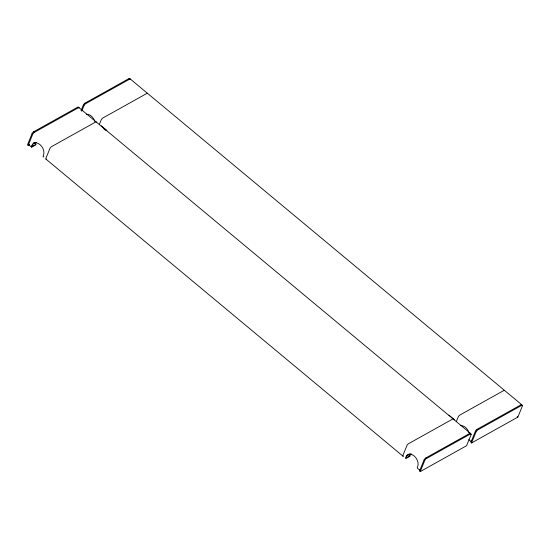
<?xml version="1.0" encoding="UTF-8"?>
<svg xmlns="http://www.w3.org/2000/svg" width="550" height="550" viewBox="0 0 550 550"><rect width="100%" height="100%" fill="white"/><g stroke="black" fill="none" stroke-linecap="round" stroke-linejoin="round"><path stroke-width="0.82" d="M79.166 107.848A1.884 0.66 -50.2 0 0 78.416 107.745L77.742 107.181L33.749 131.732A1.884 0.66 -50.2 0 0 32.017 133.746L27.5 144.815L28.181 145.379L29.672 144.547M28.181 145.379L32.698 134.31A1.884 0.66 -50.2 0 1 34.43 132.296L78.416 107.745M33.729 142.512L35.901 144.32L35.626 144.994L32.072 146.974A1.884 0.66 -50.2 0 1 31.446 146.279L31.721 145.606A8.161 5.665 60.8 0 1 39.999 144.623A8.161 5.665 60.8 0 1 43.477 155.389L43.203 156.062A1.884 0.66 -50.2 0 0 43.835 156.757M81.042 110.653L83.304 105.126A1.884 0.66 -50.2 0 1 85.037 103.104L129.03 78.554A1.884 0.66 -50.2 0 1 129.779 78.657M81.723 111.217L83.978 105.689A1.884 0.66 -50.2 0 1 85.718 103.668L129.704 79.117A1.884 0.66 -50.2 0 1 130.453 79.221M99.337 124.465L101.166 119.983A1.884 0.66 -50.2 0 1 102.898 117.968L146.891 93.417A1.884 0.66 -50.2 0 1 147.641 93.521M419.671 470.064L417.498 468.263A1.884 0.66 -50.2 0 1 417.388 467.418L417.663 466.737A8.161 5.665 60.8 0 0 414.178 455.978A8.161 5.665 60.8 0 0 405.907 456.961L405.625 457.634A1.884 0.66 -50.2 0 0 406.257 458.329L409.812 456.349L410.087 455.668L408.457 454.314M424.064 459.965L419.547 471.034L420.221 471.598L466.579 445.72L471.096 434.651A1.884 0.66 -50.2 0 0 470.463 433.957L469.789 433.393L425.796 457.951A1.884 0.66 -50.2 0 0 424.064 459.965L424.737 460.529L420.221 471.598M456.335 421.52L458.164 417.038A1.884 0.66 -50.2 0 1 459.903 415.023L503.889 390.473A1.884 0.66 -50.2 0 1 504.639 390.576M475.351 431.337L470.834 442.406L471.508 442.97L517.866 417.092L522.383 406.031A1.884 0.66 -50.2 0 0 521.751 405.336L521.07 404.772L477.084 429.323A1.884 0.66 -50.2 0 0 475.351 431.337L476.025 431.901L471.508 442.97M35.901 144.32L32.093 146.376L32.312 145.276A8.161 5.665 60.8 0 1 36.527 142.532M410.087 455.668L406.278 457.724L406.498 456.631A8.161 5.665 60.8 0 1 411.51 453.991M424.737 460.529A1.884 0.66 -50.2 0 1 426.477 458.514L470.463 433.957M476.025 431.901A1.884 0.66 -50.2 0 1 477.764 429.887L521.751 405.336M130.226 78.966L521.592 404.621M129.03 78.554L129.704 79.117M517.186 416.529L517.866 417.092M85.037 103.104L85.718 103.668M477.084 429.323L477.764 429.887M83.304 105.126L83.978 105.689M101.221 125.778L106.872 130.481M448.951 415.119L454.603 419.829M78.939 107.594L470.305 433.249M103.764 128.721L105.607 130.247M470.415 434.087L471.096 434.651M468.786 439.636L470.958 441.444M33.749 131.732L34.43 132.296M425.796 457.951L426.477 458.514M32.017 133.746L32.698 134.31M408.726 455.448L409.812 456.349M28.848 144.87L31.556 147.125M46.028 159.163L403.026 456.218M86.426 114.256A8.161 5.665 60.8 0 1 94.861 121.584M521.07 404.772A1.884 0.66 -50.2 0 1 521.702 405.467M471.268 441.636A1.884 0.66 -50.2 0 1 471.384 441.052M460.611 425.611A8.161 5.665 60.8 0 1 469.047 432.939M453.351 419.203A1.884 0.66 -50.2 0 0 452.602 419.1L408.616 443.651A1.884 0.66 -50.2 0 0 406.876 445.665L402.916 455.379A1.884 0.66 -50.2 0 0 403.549 456.074M96.353 122.148A1.884 0.66 -50.2 0 0 95.604 122.045L51.617 146.596A1.884 0.66 -50.2 0 0 49.878 148.61L45.911 158.324A1.884 0.66 -50.2 0 0 46.544 159.019M77.742 107.181A1.884 0.66 -50.2 0 1 78.375 107.876M29.363 144.719A1.884 0.66 -50.2 0 1 28.731 144.024M469.789 433.393A1.884 0.66 -50.2 0 1 470.532 433.503M419.98 470.264A1.884 0.66 -50.2 0 1 420.097 469.672"/></g></svg>
